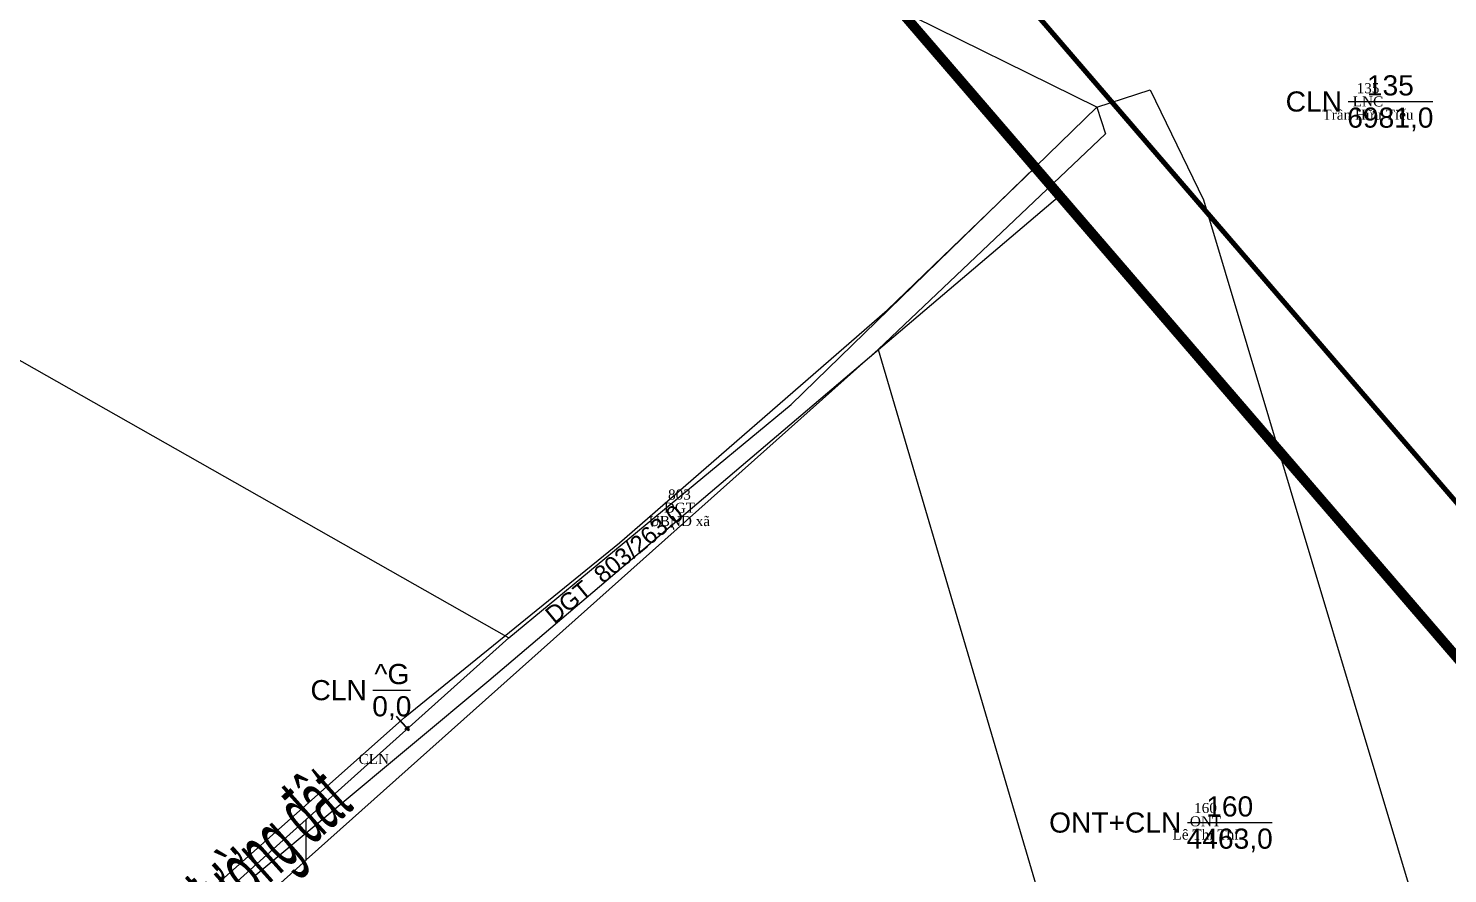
# Model space of a CAD drawing. Header units: metres. Extents: x 0 to 551036, y 0 to 1845929.
# Drawn here: x 547972.4 to 548113.2, y 1842277.6 to 1842361.5 of the extents above; entities that cross this region are included whole.
import ezdxf
from ezdxf.enums import TextEntityAlignment as Align

# ---------------------------------------------------------------- set-up
doc = ezdxf.new("R2010")
doc.units = ezdxf.units.M
doc.header["$MEASUREMENT"] = 0
doc.linetypes.add('BD HH1 KEM TMB$0$DASHDOT2', pattern=[0.5, 0.25, -0.125, 0, -0.125])
for name, color, linetype, lineweight in [('BD HH1 KEM TMB$0$duongdat', 7, 'Continuous', 0), ('BD HH1 KEM TMB$0$ghichuthuyetminh', 7, 'Continuous', 0), ('BD HH1 KEM TMB$0$Ranh', 7, 'Continuous', 0), ('Level 10', 7, 'Continuous', 0), ('Level 13', 7, 'Continuous', 0), ('Level 15', 7, 'Continuous', 0), ('Level 2', 7, 'Continuous', 0), ('Level 4', 7, 'Continuous', 0), ('Ranh', 7, 'Continuous', 0)]:
    doc.layers.add(name, color=color, linetype=linetype, lineweight=lineweight)
doc.styles.add('BD HH1 KEM TMB$0$ghichuduongdien', font='', dxfattribs={"height": 6})
doc.styles.get("Standard").update_dxf_attribs({"font": '', "height": 4})
doc.styles.add('Style-Arial', font='arial.ttf')
doc.styles.add('Style-Times New Roman', font='times.ttf')
doc.styles.get('BD HH1 KEM TMB$0$ghichuduongdien').set_extended_font_data('.VnArial Narrow')
doc.styles.get('Standard').set_extended_font_data('.VnArial')
doc.linetypes.add('FENCELINE1', pattern='A,6.35,-2.54,[133,ltypeshp.shx,S=2.54,R=0,X=-2.54,Y=0],-2.54,25.4', length=36.83)
doc.dimstyles.get("Standard").update_dxf_attribs({"dimtxt": 0.18, "dimasz": 0.18, "dimexe": 0.18, "dimexo": 0.0625, "dimgap": 0.09, "dimtad": 0, "dimtih": 1, "dimtoh": 1, "dimdec": 4, "dimzin": 0, "dimdsep": 46, "dimtxsty": 'Standard', "dimcen": 0.09, "dimadec": 0, "dimazin": 0, "dimtfac": 1, "dimtdec": 4, "dimtofl": 0, "dimtmove": 0, "dimatfit": 3, "dimfxl": 1, "dimtolj": 1, "dimtzin": 0, "dimarcsym": 0})

# ---------------------------------------------------------------- blocks, each defined once
blk = doc.blocks.new('N_THUA_73')
at = {"layer": 'Level 13', "color": 2, "linetype": 'Continuous', "lineweight": 0}
blk.add_line((-1.98, 0), (6.43, 0), dxfattribs=at)
at = {"layer": 'Level 13', "color": 5, "linetype": 'Continuous', "lineweight": 0, "style": 'Style-Arial'}
blk.add_text('135', height=2, dxfattribs=at).set_placement((2.22, 1.6), align=Align.MIDDLE_CENTER)
at = {"layer": 'Level 2', "color": 3, "linetype": 'Continuous', "lineweight": 0, "style": 'Style-Arial'}
blk.add_text('CLN', height=2, dxfattribs=at).set_placement((-2.58, 0), align=Align.MIDDLE_RIGHT)
at = {"layer": 'Level 4', "color": 1, "linetype": 'Continuous', "lineweight": 0, "style": 'Style-Arial'}
blk.add_text('6981,0', height=2, dxfattribs=at).set_placement((2.22, -1.6), align=Align.MIDDLE_CENTER)
blk = doc.blocks.new('N_THUA_156')
at = {"layer": 'Level 13', "color": 2, "linetype": 'Continuous', "lineweight": 0, "style": 'Style-Arial'}
blk.add_text('/', height=1.7, rotation=39.622, dxfattribs=at).set_placement((1.43, 1.18), align=Align.MIDDLE_CENTER)
at = {"layer": 'Level 13', "color": 5, "linetype": 'Continuous', "lineweight": 0, "style": 'Style-Arial'}
blk.add_text('803', height=1.7, rotation=39.622, dxfattribs=at).set_placement((1.17, 0.97), align=Align.MIDDLE_RIGHT)
at = {"layer": 'Level 2', "color": 3, "linetype": 'Continuous', "lineweight": 0, "style": 'Style-Arial'}
blk.add_text('DGT ', height=1.7, rotation=39.622, dxfattribs=at).set_placement((-2.34, -1.94), align=Align.MIDDLE_RIGHT)
at = {"layer": 'Level 4', "color": 1, "linetype": 'Continuous', "lineweight": 0, "style": 'Style-Arial'}
blk.add_text('263,0', height=1.7, rotation=39.622, dxfattribs=at).set_placement((1.68, 1.39), align=Align.MIDDLE_LEFT)
blk = doc.blocks.new('N_THUA_173')
at = {"layer": 'Level 13', "color": 2, "linetype": 'Continuous', "lineweight": 0}
blk.add_line((0, 0), (3.75, 0), dxfattribs=at)
at = {"layer": 'Level 13', "color": 5, "linetype": 'Continuous', "lineweight": 0, "style": 'Style-Arial'}
blk.add_text('^G', height=2, dxfattribs=at).set_placement((1.88, 1.6), align=Align.MIDDLE_CENTER)
at = {"layer": 'Level 2', "color": 3, "linetype": 'Continuous', "lineweight": 0, "style": 'Style-Arial'}
blk.add_text('CLN', height=2, dxfattribs=at).set_placement((-0.6, 0), align=Align.MIDDLE_RIGHT)
at = {"layer": 'Level 4', "color": 1, "linetype": 'Continuous', "lineweight": 0, "style": 'Style-Arial'}
blk.add_text('0,0', height=2, dxfattribs=at).set_placement((1.88, -1.6), align=Align.MIDDLE_CENTER)
blk = doc.blocks.new('TerminatorOpen')
at = {"color": 0, "linetype": 'ByBlock', "lineweight": -2}
for q in [(-1, 0.5), (-1, 0), (-1, -0.5)]:
    blk.add_line((0, 0), q, dxfattribs=at)
blk = doc.blocks.new('N_THUA_176')
at = {"layer": 'Level 13', "color": 2, "linetype": 'Continuous', "lineweight": 0}
blk.add_line((-1.8, 0), (6.6, 0), dxfattribs=at)
at = {"layer": 'Level 13', "color": 5, "linetype": 'Continuous', "lineweight": 0, "style": 'Style-Arial'}
blk.add_text('160', height=2, dxfattribs=at).set_placement((2.4, 1.6), align=Align.MIDDLE_CENTER)
at = {"layer": 'Level 2', "color": 3, "linetype": 'Continuous', "lineweight": 0, "style": 'Style-Arial'}
blk.add_text('ONT+CLN', height=2, dxfattribs=at).set_placement((-2.4, 0), align=Align.MIDDLE_RIGHT)
at = {"layer": 'Level 4', "color": 1, "linetype": 'Continuous', "lineweight": 0, "style": 'Style-Arial'}
blk.add_text('4463,0', height=2, dxfattribs=at).set_placement((2.4, -1.6), align=Align.MIDDLE_CENTER)

msp = doc.modelspace()

# ---------------------------------------------------------------- linework, layer by layer
at = {"layer": 'BD HH1 KEM TMB$0$duongdat', "flags": 128}
for points in [[(547921.20747, 1842147.01953), (547910.7477, 1842184.52239), (547908.95431, 1842191.02119), (547908.7506, 1842197.70489), (547913.71142, 1842204.26492), (547922.37487, 1842213.98667), (547934.82483, 1842225.57427), (547949.46762, 1842237.93078), (547964.97316, 1842252.27681), (547981.4373, 1842267.94023), (548009.77625, 1842293.15332), (548031.08138, 1842310.4675), (548057.62293, 1842333.55128), (548072.32498, 1842347.71751)], [(548074.74921, 1842344.89869), (548018.10418, 1842296.74521), (547994.78597, 1842277.28558), (548004.02458, 1842245.92111), (548020.32097, 1842193.32258), (548025.18891, 1842182.36273)]]:
    msp.add_lwpolyline(points, dxfattribs=at)
at = {"layer": 'BD HH1 KEM TMB$0$Ranh', "color": 3, "linetype": 'BD HH1 KEM TMB$0$DASHDOT2', "ltscale": 6, "const_width": 0.5}
msp.add_lwpolyline([(547034.43997, 1842987.82483), (547784.75541, 1842697.43071), (548199.83297, 1842214.79155), (548597.52544, 1841937.88793), (548392.50742, 1841468.26311), (548551.48494, 1841051.14892), (548101.10368, 1840704.91926), (547600.75752, 1840951.69702), (547242.57197, 1841928.07708), (546883.41754, 1842351.55456)], dxfattribs=at)
at = {"layer": 'Level 10', "color": 5, "linetype": 'Continuous', "lineweight": 0}
for p, q in [((548000, 1842278.97), (548056.73, 1842329.65)), ((548000, 1842282.97), (548020.1, 1842301.01)), ((548000, 1842282.96), (548000, 1842282.97)), ((548000, 1842278.97), (548000, 1842282.96))]:
    msp.add_line(p, q, dxfattribs=at)
at = {"layer": 'Level 10', "color": 5, "linetype": 'Continuous', "lineweight": 0, "flags": 128}
for points in [[(548078.43, 1842353.71), (548058.02, 1842363.76), (548083.48, 1842377.91), (548086.39, 1842385.91), (548065.58, 1842466.58), (548088.12, 1842466.35), (548148.07, 1842278.71)], [(548078.43, 1842353.71), (548083.72, 1842355.44), (548089.01, 1842344.49), (548114.71, 1842258.67)], [(548020.1, 1842301.01), (548048.11, 1842324.2), (548078.43, 1842353.71)], [(548078.43, 1842353.71), (548079.3, 1842351.05), (548056.73, 1842329.65)], [(547903.95, 1842351.25), (547916.69, 1842352.78), (547932.33, 1842334.98), (547946.98, 1842342.52), (548020.1, 1842301.01)], [(548056.73, 1842329.65), (548077.7197, 1842258.4123), (548080.9719, 1842247.3747), (548081.8708, 1842244.3238), (548089.35, 1842218.94), (548090.8102, 1842213.9753), (548091.1, 1842212.99), (548091.11, 1842212.97)], [(547906.57, 1842196.75), (547928.6959, 1842218.3617), (547930.24, 1842219.87), (547969.4563, 1842255.4315), (547980.9121, 1842265.8197), (547982.71, 1842267.45), (548000, 1842282.97)], [(547995.61, 1842275.04), (548000, 1842278.96), (548000, 1842278.97)]]:
    msp.add_lwpolyline(points, dxfattribs=at)
at = {"layer": 'Ranh', "linetype": 'FENCELINE1', "lineweight": 13, "const_width": 1}
msp.add_lwpolyline([(545039.78842, 1844094.35008), (545124.08835, 1843654.25007), (545296.08835, 1843665.35004), (545306.4884, 1843960.65004), (545709.48834, 1843646.54997), (545656.48829, 1843320.54998), (546108.28829, 1843335.54991), (547778.80819, 1842689.00963), (548193.07811, 1842207.30956), (548585.07806, 1841934.3695), (548381.70799, 1841468.51953), (548541.08792, 1841050.34951), (548101.40786, 1840712.89958), (547608.7779, 1840958.86966), (547251.34806, 1841933.18972), (546890.08813, 1842359.14978), (545600.78827, 1843192.74999), (545260.58826, 1843158.05004), (544710.1383, 1843401.59013), (544568.32841, 1844020.54016), (545039.78842, 1844094.35008)], dxfattribs=at)

# ---------------------------------------------------------------- block references
at = {"layer": 'Level 2', "color": 3, "linetype": 'Continuous', "lineweight": 0}
for name, p in [('N_THUA_73', (548105.33681, 1842354.26963)), ('N_THUA_156', (548030.76899, 1842308.54481)), ('N_THUA_173', (548006.60237, 1842295.82419)), ('N_THUA_176', (548089.21534, 1842282.68183))]:
    msp.add_blockref(name, p, dxfattribs=at)

# ---------------------------------------------------------------- texts
at = {"layer": 'BD HH1 KEM TMB$0$ghichuthuyetminh', "linetype": 'ByBlock', "style": 'BD HH1 KEM TMB$0$ghichuduongdien', "width": 0.6}
msp.add_text('®\xadêng ®©t', height=6, rotation=41.759962, dxfattribs=at).set_placement((547990.69073, 1842271.55896))
at = {"layer": 'Level 15', "color": 2, "linetype": 'Continuous', "lineweight": 0, "char_height": 1, "attachment_point": 5, "line_spacing_factor": 0.790495, "style": 'Style-Times New Roman'}
for s, insert in [('135\\PLNC\\PTrần Hữu Tiếu', (548105.33681, 1842354.26963)), ('803\\PDGT\\PUBND xã', (548037.0201, 1842313.92414)), ('160\\PONT\\PLê Thị Thỉ', (548089.21534, 1842282.68183))]:
    msp.add_mtext(s, dxfattribs=dict(at, insert=insert))
at = {"layer": 'Level 15', "color": 2, "linetype": 'Continuous', "lineweight": 0, "insert": (548006.7, 1842288.98), "char_height": 1, "attachment_point": 5, "style": 'Style-Times New Roman'}
msp.add_mtext(' \\PCLN\\P ', dxfattribs=at)

# ---------------------------------------------------------------- leaders
at = {"layer": 'Level 13', "color": 2, "linetype": 'Continuous', "lineweight": 0}
msp.add_leader([(548010.19031, 1842291.82875), (548008.93719, 1842293.22419)], dimstyle='Standard', override={"dimtxt": 2, "dimasz": 0.4, "dimgap": 1, "dimtad": 1, "dimtxsty": 'Style-Arial', "dimldrblk": 'TerminatorOpen'}, dxfattribs=at)

doc.saveas('drawing.dxf')
